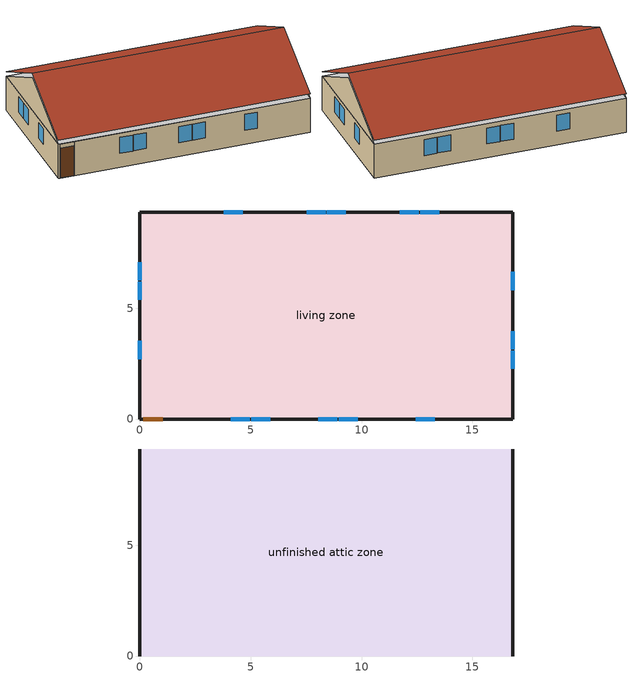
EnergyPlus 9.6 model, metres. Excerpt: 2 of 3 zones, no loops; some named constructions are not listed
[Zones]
living zone
 floor foundation (FloorFndGrndFinSlab): 0,0 0,9.34 16.81,9.34 16.81,0 z0
 wall outside (WallExtInsFin): 0.13,0 1.05,0 16.81,0 16.81,9.34 0,9.34 0,0 0.13,0 z0:2.44
 window (WindowConstruction): 0,7.08 0,6.26 / 0,6.2 0,5.37 / 0,3.53 0,2.7 / 16.81,2.26 16.81,3.08 / 16.81,3.14 16.81,3.97 / 16.81,5.81 16.81,6.64 z1.03:2.13; 13.5,9.34 12.64,9.34 / 12.58,9.34 11.72,9.34 / 9.3,9.34 8.44,9.34 / 8.38,9.34 7.52,9.34 / 4.63,9.34 3.77,9.34 / 4.1,0 4.96,0 / 5.02,0 5.88,0 / 8.04,0 8.9,0 / 8.96,0 9.82,0 / 12.44,0 13.3,0 z0.99:2.13
 door (Door): 0.15,0 1.02,0 z0:2.13
unfinished attic zone
 floor to living zone (FloorFinInsUnfinAttic): 0,9.34 16.81,9.34 16.81,0 0,0 z2.44
 wall outside (WallExtUninsUnfin): 0,4.67,4.77 0,9.34,2.44 0,0,2.44; 16.81,4.67,4.77 16.81,0,2.44 16.81,9.34,2.44
 roof outside (RoofUnfinInsExt): 16.81,4.67,5.08 0,4.67,5.08 0,0,2.74 16.81,0,2.74; 0,4.67,5.08 16.81,4.67,5.08 16.81,9.34,2.74 0,9.34,2.74
[Material] Roughness=Rough; Thermal Absorptance=0.9
Name | Thickness {m} | Conductivity {W/m-K} | Density {kg/m3} | Specific Heat {J/kg-K} | Solar Absorptance | Visible Absorptance
Drywall 0.5 in. | 0.0127 | 0.160291 | 801 | 837.4 | 0.5 | 0.1
FloorUAAdditionalCeilingIns | 0.196342 | 0.0539976 | 16.02 | 1046.75 | 0.7 | 0.7
FloorUATrussandIns | 0.0889 | 0.0564573 | 50.7834 | 1165.1 | 0.5 | 0.9
[Construction]
FloorFinInsUnfinAttic Reversed: FloorUAAdditionalCeilingIns, FloorUATrussandIns, Drywall 0.5 in.
[Schedule:Day:Interval]
res mv_1 bath exhaust schedule allday1; res mv_1 bath exhaust schedule allday10; res mv_1 bath exhaust schedule allday11; res mv_1 bath exhaust schedule allday12; res mv_1 bath exhaust schedule allday2; res mv_1 bath exhaust schedule allday3; res mv_1 bath exhaust schedule allday4; res mv_1 bath exhaust schedule allday5; res mv_1 bath exhaust schedule allday6; res mv_1 bath exhaust schedule allday7; res mv_1 bath exhaust schedule allday8; res mv_1 bath exhaust schedule allday9: No, 01:00, 0, 02:00, 1, 24:00, 0
res mv_1 bath exhaust schedule summer design; res mv_1 range exhaust schedule summer design: No, 24:00, 1
res mv_1 bath exhaust schedule winter design; res mv_1 range exhaust schedule winter design; Schedule Day 14; Schedule Day 15; Schedule Day 18; Schedule Day 19: No, 24:00, 0
res mv_1 range exhaust schedule allday1; res mv_1 range exhaust schedule allday10; res mv_1 range exhaust schedule allday11; res mv_1 range exhaust schedule allday12; res mv_1 range exhaust schedule allday2; res mv_1 range exhaust schedule allday3; res mv_1 range exhaust schedule allday4; res mv_1 range exhaust schedule allday5; res mv_1 range exhaust schedule allday6; res mv_1 range exhaust schedule allday7; res mv_1 range exhaust schedule allday8; res mv_1 range exhaust schedule allday9: No, 08:00, 0, 09:00, 1, 24:00, 0
res nv_1 availability schedule allday1 on; res nv_1 availability schedule allday1 on 1; res nv_1 availability schedule allday1 on 10; res nv_1 availability schedule allday1 on 11; res nv_1 availability schedule allday1 on 2; res nv_1 availability schedule allday1 on 3; res nv_1 availability schedule allday1 on 4; res nv_1 availability schedule allday1 on 5; res nv_1 availability schedule allday1 on 6; res nv_1 availability schedule allday1 on 7; res nv_1 availability schedule allday1 on 8; res nv_1 availability schedule allday1 on 9: No, 01:00, 1, 02:00, 1, 03:00, 1, 04:00, 1, 05:00, 1, 06:00, 1, 07:00, 1, 08:00, 1, 09:00, 1, 10:00, 1, 11:00, 1, 12:00, 1, 13:00, 1, 14:00, 1, 15:00, 1, 16:00, 1, 17:00, 1, 18:00, 1, 19:00, 1, 20:00, 1, 21:00, 1, 22:00, 1, 23:00, 1, 24:00, 1
res nv_1 temp schedule allday1; res nv_1 temp schedule allday12; res nv_1 temp schedule allday2; res nv_1 temp schedule allday3: No, 04:00, 23.0556, 19:00, 22.5, 24:00, 23.0556
res nv_1 temp schedule allday10; res nv_1 temp schedule allday6; res nv_1 temp schedule allday7; res nv_1 temp schedule allday8; res nv_1 temp schedule allday9: No, 04:00, 24.1667, 19:00, 23.6111, 24:00, 24.1667
res nv_1 temp schedule allday11; res nv_1 temp schedule allday4; res nv_1 temp schedule allday5: No, 24:00, 24.1667
[Schedule:Week:Daily]
res mv_1 bath exhaust schedule Week Rule - Jun25-Jul1: res mv_1 bath exhaust schedule allday6, res mv_1 bath exhaust schedule allday6, res mv_1 bath exhaust schedule allday6, res mv_1 bath exhaust schedule allday6, res mv_1 bath exhaust schedule allday6, res mv_1 bath exhaust schedule allday6, res mv_1 bath exhaust schedule allday7, Schedule Day 19, res mv_1 bath exhaust schedule summer design, res mv_1 bath exhaust schedule winter design, Schedule Day 19, Schedule Day 19
res mv_1 bath exhaust schedule Week Rule - Jul2-Jul29: res mv_1 bath exhaust schedule allday7, res mv_1 bath exhaust schedule allday7, res mv_1 bath exhaust schedule allday7, res mv_1 bath exhaust schedule allday7, res mv_1 bath exhaust schedule allday7, res mv_1 bath exhaust schedule allday7, res mv_1 bath exhaust schedule allday7, Schedule Day 19, res mv_1 bath exhaust schedule summer design, res mv_1 bath exhaust schedule winter design, Schedule Day 19, Schedule Day 19
res mv_1 bath exhaust schedule Week Rule - Jul30-Aug5: res mv_1 bath exhaust schedule allday7, res mv_1 bath exhaust schedule allday7, res mv_1 bath exhaust schedule allday8, res mv_1 bath exhaust schedule allday8, res mv_1 bath exhaust schedule allday8, res mv_1 bath exhaust schedule allday8, res mv_1 bath exhaust schedule allday8, Schedule Day 19, res mv_1 bath exhaust schedule summer design, res mv_1 bath exhaust schedule winter design, Schedule Day 19, Schedule Day 19
res mv_1 bath exhaust schedule Week Rule - Aug6-Aug26: res mv_1 bath exhaust schedule allday8, res mv_1 bath exhaust schedule allday8, res mv_1 bath exhaust schedule allday8, res mv_1 bath exhaust schedule allday8, res mv_1 bath exhaust schedule allday8, res mv_1 bath exhaust schedule allday8, res mv_1 bath exhaust schedule allday8, Schedule Day 19, res mv_1 bath exhaust schedule summer design, res mv_1 bath exhaust schedule winter design, Schedule Day 19, Schedule Day 19
res mv_1 bath exhaust schedule Week Rule - Aug27-Sep2: res mv_1 bath exhaust schedule allday8, res mv_1 bath exhaust schedule allday8, res mv_1 bath exhaust schedule allday8, res mv_1 bath exhaust schedule allday8, res mv_1 bath exhaust schedule allday8, res mv_1 bath exhaust schedule allday9, res mv_1 bath exhaust schedule allday9, Schedule Day 19, res mv_1 bath exhaust schedule summer design, res mv_1 bath exhaust schedule winter design, Schedule Day 19, Schedule Day 19
res mv_1 bath exhaust schedule Week Rule - Sep3-Sep30: res mv_1 bath exhaust schedule allday9, res mv_1 bath exhaust schedule allday9, res mv_1 bath exhaust schedule allday9, res mv_1 bath exhaust schedule allday9, res mv_1 bath exhaust schedule allday9, res mv_1 bath exhaust schedule allday9, res mv_1 bath exhaust schedule allday9, Schedule Day 19, res mv_1 bath exhaust schedule summer design, res mv_1 bath exhaust schedule winter design, Schedule Day 19, Schedule Day 19
res mv_1 bath exhaust schedule Week Rule - Oct1-Oct28: res mv_1 bath exhaust schedule allday10, res mv_1 bath exhaust schedule allday10, res mv_1 bath exhaust schedule allday10, res mv_1 bath exhaust schedule allday10, res mv_1 bath exhaust schedule allday10, res mv_1 bath exhaust schedule allday10, res mv_1 bath exhaust schedule allday10, Schedule Day 19, res mv_1 bath exhaust schedule summer design, res mv_1 bath exhaust schedule winter design, Schedule Day 19, Schedule Day 19
res mv_1 bath exhaust schedule Week Rule - Oct29-Nov4: res mv_1 bath exhaust schedule allday10, res mv_1 bath exhaust schedule allday10, res mv_1 bath exhaust schedule allday10, res mv_1 bath exhaust schedule allday11, res mv_1 bath exhaust schedule allday11, res mv_1 bath exhaust schedule allday11, res mv_1 bath exhaust schedule allday11, Schedule Day 19, res mv_1 bath exhaust schedule summer design, res mv_1 bath exhaust schedule winter design, Schedule Day 19, Schedule Day 19
res mv_1 bath exhaust schedule Week Rule - Nov5-Nov25: res mv_1 bath exhaust schedule allday11, res mv_1 bath exhaust schedule allday11, res mv_1 bath exhaust schedule allday11, res mv_1 bath exhaust schedule allday11, res mv_1 bath exhaust schedule allday11, res mv_1 bath exhaust schedule allday11, res mv_1 bath exhaust schedule allday11, Schedule Day 19, res mv_1 bath exhaust schedule summer design, res mv_1 bath exhaust schedule winter design, Schedule Day 19, Schedule Day 19
res mv_1 bath exhaust schedule Week Rule - Nov26-Dec2: res mv_1 bath exhaust schedule allday11, res mv_1 bath exhaust schedule allday11, res mv_1 bath exhaust schedule allday11, res mv_1 bath exhaust schedule allday11, res mv_1 bath exhaust schedule allday11, res mv_1 bath exhaust schedule allday12, res mv_1 bath exhaust schedule allday12, Schedule Day 19, res mv_1 bath exhaust schedule summer design, res mv_1 bath exhaust schedule winter design, Schedule Day 19, Schedule Day 19
res mv_1 bath exhaust schedule Week Rule - Dec3-Dec31: res mv_1 bath exhaust schedule allday12, res mv_1 bath exhaust schedule allday12, res mv_1 bath exhaust schedule allday12, res mv_1 bath exhaust schedule allday12, res mv_1 bath exhaust schedule allday12, res mv_1 bath exhaust schedule allday12, res mv_1 bath exhaust schedule allday12, Schedule Day 19, res mv_1 bath exhaust schedule summer design, res mv_1 bath exhaust schedule winter design, Schedule Day 19, Schedule Day 19
res mv_1 range exhaust schedule Week Rule - Jan1-Jan28: res mv_1 range exhaust schedule allday1, res mv_1 range exhaust schedule allday1, res mv_1 range exhaust schedule allday1, res mv_1 range exhaust schedule allday1, res mv_1 range exhaust schedule allday1, res mv_1 range exhaust schedule allday1, res mv_1 range exhaust schedule allday1, Schedule Day 18, res mv_1 range exhaust schedule summer design, res mv_1 range exhaust schedule winter design, Schedule Day 18, Schedule Day 18
res mv_1 range exhaust schedule Week Rule - Jan29-Feb4: res mv_1 range exhaust schedule allday1, res mv_1 range exhaust schedule allday1, res mv_1 range exhaust schedule allday1, res mv_1 range exhaust schedule allday2, res mv_1 range exhaust schedule allday2, res mv_1 range exhaust schedule allday2, res mv_1 range exhaust schedule allday2, Schedule Day 18, res mv_1 range exhaust schedule summer design, res mv_1 range exhaust schedule winter design, Schedule Day 18, Schedule Day 18
res mv_1 range exhaust schedule Week Rule - Feb5-Feb25: res mv_1 range exhaust schedule allday2, res mv_1 range exhaust schedule allday2, res mv_1 range exhaust schedule allday2, res mv_1 range exhaust schedule allday2, res mv_1 range exhaust schedule allday2, res mv_1 range exhaust schedule allday2, res mv_1 range exhaust schedule allday2, Schedule Day 18, res mv_1 range exhaust schedule summer design, res mv_1 range exhaust schedule winter design, Schedule Day 18, Schedule Day 18
res mv_1 range exhaust schedule Week Rule - Feb26-Mar4: res mv_1 range exhaust schedule allday2, res mv_1 range exhaust schedule allday2, res mv_1 range exhaust schedule allday2, res mv_1 range exhaust schedule allday3, res mv_1 range exhaust schedule allday3, res mv_1 range exhaust schedule allday3, res mv_1 range exhaust schedule allday3, Schedule Day 18, res mv_1 range exhaust schedule summer design, res mv_1 range exhaust schedule winter design, Schedule Day 18, Schedule Day 18
res mv_1 range exhaust schedule Week Rule - Mar5-Mar25: res mv_1 range exhaust schedule allday3, res mv_1 range exhaust schedule allday3, res mv_1 range exhaust schedule allday3, res mv_1 range exhaust schedule allday3, res mv_1 range exhaust schedule allday3, res mv_1 range exhaust schedule allday3, res mv_1 range exhaust schedule allday3, Schedule Day 18, res mv_1 range exhaust schedule summer design, res mv_1 range exhaust schedule winter design, Schedule Day 18, Schedule Day 18
res mv_1 range exhaust schedule Week Rule - Mar26-Apr1: res mv_1 range exhaust schedule allday3, res mv_1 range exhaust schedule allday3, res mv_1 range exhaust schedule allday3, res mv_1 range exhaust schedule allday3, res mv_1 range exhaust schedule allday3, res mv_1 range exhaust schedule allday3, res mv_1 range exhaust schedule allday4, Schedule Day 18, res mv_1 range exhaust schedule summer design, res mv_1 range exhaust schedule winter design, Schedule Day 18, Schedule Day 18
res mv_1 range exhaust schedule Week Rule - Apr2-Apr29: res mv_1 range exhaust schedule allday4, res mv_1 range exhaust schedule allday4, res mv_1 range exhaust schedule allday4, res mv_1 range exhaust schedule allday4, res mv_1 range exhaust schedule allday4, res mv_1 range exhaust schedule allday4, res mv_1 range exhaust schedule allday4, Schedule Day 18, res mv_1 range exhaust schedule summer design, res mv_1 range exhaust schedule winter design, Schedule Day 18, Schedule Day 18
res mv_1 range exhaust schedule Week Rule - Apr30-May6: res mv_1 range exhaust schedule allday4, res mv_1 range exhaust schedule allday5, res mv_1 range exhaust schedule allday5, res mv_1 range exhaust schedule allday5, res mv_1 range exhaust schedule allday5, res mv_1 range exhaust schedule allday5, res mv_1 range exhaust schedule allday5, Schedule Day 18, res mv_1 range exhaust schedule summer design, res mv_1 range exhaust schedule winter design, Schedule Day 18, Schedule Day 18
res mv_1 range exhaust schedule Week Rule - May7-May27: res mv_1 range exhaust schedule allday5, res mv_1 range exhaust schedule allday5, res mv_1 range exhaust schedule allday5, res mv_1 range exhaust schedule allday5, res mv_1 range exhaust schedule allday5, res mv_1 range exhaust schedule allday5, res mv_1 range exhaust schedule allday5, Schedule Day 18, res mv_1 range exhaust schedule summer design, res mv_1 range exhaust schedule winter design, Schedule Day 18, Schedule Day 18
res mv_1 range exhaust schedule Week Rule - May28-Jun3: res mv_1 range exhaust schedule allday5, res mv_1 range exhaust schedule allday5, res mv_1 range exhaust schedule allday5, res mv_1 range exhaust schedule allday5, res mv_1 range exhaust schedule allday6, res mv_1 range exhaust schedule allday6, res mv_1 range exhaust schedule allday6, Schedule Day 18, res mv_1 range exhaust schedule summer design, res mv_1 range exhaust schedule winter design, Schedule Day 18, Schedule Day 18
res mv_1 range exhaust schedule Week Rule - Jun4-Jun24: res mv_1 range exhaust schedule allday6, res mv_1 range exhaust schedule allday6, res mv_1 range exhaust schedule allday6, res mv_1 range exhaust schedule allday6, res mv_1 range exhaust schedule allday6, res mv_1 range exhaust schedule allday6, res mv_1 range exhaust schedule allday6, Schedule Day 18, res mv_1 range exhaust schedule summer design, res mv_1 range exhaust schedule winter design, Schedule Day 18, Schedule Day 18
res mv_1 range exhaust schedule Week Rule - Jun25-Jul1: res mv_1 range exhaust schedule allday6, res mv_1 range exhaust schedule allday6, res mv_1 range exhaust schedule allday6, res mv_1 range exhaust schedule allday6, res mv_1 range exhaust schedule allday6, res mv_1 range exhaust schedule allday6, res mv_1 range exhaust schedule allday7, Schedule Day 18, res mv_1 range exhaust schedule summer design, res mv_1 range exhaust schedule winter design, Schedule Day 18, Schedule Day 18
res mv_1 range exhaust schedule Week Rule - Jul2-Jul29: res mv_1 range exhaust schedule allday7, res mv_1 range exhaust schedule allday7, res mv_1 range exhaust schedule allday7, res mv_1 range exhaust schedule allday7, res mv_1 range exhaust schedule allday7, res mv_1 range exhaust schedule allday7, res mv_1 range exhaust schedule allday7, Schedule Day 18, res mv_1 range exhaust schedule summer design, res mv_1 range exhaust schedule winter design, Schedule Day 18, Schedule Day 18
res mv_1 range exhaust schedule Week Rule - Jul30-Aug5: res mv_1 range exhaust schedule allday7, res mv_1 range exhaust schedule allday7, res mv_1 range exhaust schedule allday8, res mv_1 range exhaust schedule allday8, res mv_1 range exhaust schedule allday8, res mv_1 range exhaust schedule allday8, res mv_1 range exhaust schedule allday8, Schedule Day 18, res mv_1 range exhaust schedule summer design, res mv_1 range exhaust schedule winter design, Schedule Day 18, Schedule Day 18
res mv_1 range exhaust schedule Week Rule - Aug6-Aug26: res mv_1 range exhaust schedule allday8, res mv_1 range exhaust schedule allday8, res mv_1 range exhaust schedule allday8, res mv_1 range exhaust schedule allday8, res mv_1 range exhaust schedule allday8, res mv_1 range exhaust schedule allday8, res mv_1 range exhaust schedule allday8, Schedule Day 18, res mv_1 range exhaust schedule summer design, res mv_1 range exhaust schedule winter design, Schedule Day 18, Schedule Day 18
res mv_1 range exhaust schedule Week Rule - Aug27-Sep2: res mv_1 range exhaust schedule allday8, res mv_1 range exhaust schedule allday8, res mv_1 range exhaust schedule allday8, res mv_1 range exhaust schedule allday8, res mv_1 range exhaust schedule allday8, res mv_1 range exhaust schedule allday9, res mv_1 range exhaust schedule allday9, Schedule Day 18, res mv_1 range exhaust schedule summer design, res mv_1 range exhaust schedule winter design, Schedule Day 18, Schedule Day 18
res mv_1 range exhaust schedule Week Rule - Sep3-Sep30: res mv_1 range exhaust schedule allday9, res mv_1 range exhaust schedule allday9, res mv_1 range exhaust schedule allday9, res mv_1 range exhaust schedule allday9, res mv_1 range exhaust schedule allday9, res mv_1 range exhaust schedule allday9, res mv_1 range exhaust schedule allday9, Schedule Day 18, res mv_1 range exhaust schedule summer design, res mv_1 range exhaust schedule winter design, Schedule Day 18, Schedule Day 18
res mv_1 range exhaust schedule Week Rule - Oct1-Oct28: res mv_1 range exhaust schedule allday10, res mv_1 range exhaust schedule allday10, res mv_1 range exhaust schedule allday10, res mv_1 range exhaust schedule allday10, res mv_1 range exhaust schedule allday10, res mv_1 range exhaust schedule allday10, res mv_1 range exhaust schedule allday10, Schedule Day 18, res mv_1 range exhaust schedule summer design, res mv_1 range exhaust schedule winter design, Schedule Day 18, Schedule Day 18
res mv_1 range exhaust schedule Week Rule - Oct29-Nov4: res mv_1 range exhaust schedule allday10, res mv_1 range exhaust schedule allday10, res mv_1 range exhaust schedule allday10, res mv_1 range exhaust schedule allday11, res mv_1 range exhaust schedule allday11, res mv_1 range exhaust schedule allday11, res mv_1 range exhaust schedule allday11, Schedule Day 18, res mv_1 range exhaust schedule summer design, res mv_1 range exhaust schedule winter design, Schedule Day 18, Schedule Day 18
res mv_1 range exhaust schedule Week Rule - Nov5-Nov25: res mv_1 range exhaust schedule allday11, res mv_1 range exhaust schedule allday11, res mv_1 range exhaust schedule allday11, res mv_1 range exhaust schedule allday11, res mv_1 range exhaust schedule allday11, res mv_1 range exhaust schedule allday11, res mv_1 range exhaust schedule allday11, Schedule Day 18, res mv_1 range exhaust schedule summer design, res mv_1 range exhaust schedule winter design, Schedule Day 18, Schedule Day 18
res mv_1 range exhaust schedule Week Rule - Nov26-Dec2: res mv_1 range exhaust schedule allday11, res mv_1 range exhaust schedule allday11, res mv_1 range exhaust schedule allday11, res mv_1 range exhaust schedule allday11, res mv_1 range exhaust schedule allday11, res mv_1 range exhaust schedule allday12, res mv_1 range exhaust schedule allday12, Schedule Day 18, res mv_1 range exhaust schedule summer design, res mv_1 range exhaust schedule winter design, Schedule Day 18, Schedule Day 18
res mv_1 range exhaust schedule Week Rule - Dec3-Dec31: res mv_1 range exhaust schedule allday12, res mv_1 range exhaust schedule allday12, res mv_1 range exhaust schedule allday12, res mv_1 range exhaust schedule allday12, res mv_1 range exhaust schedule allday12, res mv_1 range exhaust schedule allday12, res mv_1 range exhaust schedule allday12, Schedule Day 18, res mv_1 range exhaust schedule summer design, res mv_1 range exhaust schedule winter design, Schedule Day 18, Schedule Day 18
res nv_1 avail schedule Week Rule - Jan1-Jan28: Schedule Day 15, res nv_1 availability schedule allday1 on, Schedule Day 15, res nv_1 availability schedule allday1 on, Schedule Day 15, res nv_1 availability schedule allday1 on, Schedule Day 15, Schedule Day 15, Schedule Day 15, Schedule Day 15, Schedule Day 15, Schedule Day 15
res nv_1 avail schedule Week Rule - Jan29-Feb4: Schedule Day 15, res nv_1 availability schedule allday1 on, Schedule Day 15, res nv_1 availability schedule allday1 on 1, Schedule Day 15, res nv_1 availability schedule allday1 on 1, Schedule Day 15, Schedule Day 15, Schedule Day 15, Schedule Day 15, Schedule Day 15, Schedule Day 15
res nv_1 avail schedule Week Rule - Feb5-Feb25: Schedule Day 15, res nv_1 availability schedule allday1 on 1, Schedule Day 15, res nv_1 availability schedule allday1 on 1, Schedule Day 15, res nv_1 availability schedule allday1 on 1, Schedule Day 15, Schedule Day 15, Schedule Day 15, Schedule Day 15, Schedule Day 15, Schedule Day 15
res nv_1 avail schedule Week Rule - Feb26-Mar4: Schedule Day 15, res nv_1 availability schedule allday1 on 1, Schedule Day 15, res nv_1 availability schedule allday1 on 2, Schedule Day 15, res nv_1 availability schedule allday1 on 2, Schedule Day 15, Schedule Day 15, Schedule Day 15, Schedule Day 15, Schedule Day 15, Schedule Day 15
res nv_1 avail schedule Week Rule - Mar5-Apr1: Schedule Day 15, res nv_1 availability schedule allday1 on 2, Schedule Day 15, res nv_1 availability schedule allday1 on 2, Schedule Day 15, res nv_1 availability schedule allday1 on 2, Schedule Day 15, Schedule Day 15, Schedule Day 15, Schedule Day 15, Schedule Day 15, Schedule Day 15
res nv_1 avail schedule Week Rule - Apr2-Apr29: Schedule Day 15, res nv_1 availability schedule allday1 on 3, Schedule Day 15, res nv_1 availability schedule allday1 on 3, Schedule Day 15, res nv_1 availability schedule allday1 on 3, Schedule Day 15, Schedule Day 15, Schedule Day 15, Schedule Day 15, Schedule Day 15, Schedule Day 15
res nv_1 avail schedule Week Rule - Apr30-May27: Schedule Day 15, res nv_1 availability schedule allday1 on 4, Schedule Day 15, res nv_1 availability schedule allday1 on 4, Schedule Day 15, res nv_1 availability schedule allday1 on 4, Schedule Day 15, Schedule Day 15, Schedule Day 15, Schedule Day 15, Schedule Day 15, Schedule Day 15
res nv_1 avail schedule Week Rule - May28-Jun3: Schedule Day 15, res nv_1 availability schedule allday1 on 4, Schedule Day 15, res nv_1 availability schedule allday1 on 4, Schedule Day 15, res nv_1 availability schedule allday1 on 5, Schedule Day 15, Schedule Day 15, Schedule Day 15, Schedule Day 15, Schedule Day 15, Schedule Day 15
res nv_1 avail schedule Week Rule - Jun4-Jul1: Schedule Day 15, res nv_1 availability schedule allday1 on 5, Schedule Day 15, res nv_1 availability schedule allday1 on 5, Schedule Day 15, res nv_1 availability schedule allday1 on 5, Schedule Day 15, Schedule Day 15, Schedule Day 15, Schedule Day 15, Schedule Day 15, Schedule Day 15
res nv_1 avail schedule Week Rule - Jul2-Jul29: Schedule Day 15, res nv_1 availability schedule allday1 on 6, Schedule Day 15, res nv_1 availability schedule allday1 on 6, Schedule Day 15, res nv_1 availability schedule allday1 on 6, Schedule Day 15, Schedule Day 15, Schedule Day 15, Schedule Day 15, Schedule Day 15, Schedule Day 15
res nv_1 avail schedule Week Rule - Jul30-Aug5: Schedule Day 15, res nv_1 availability schedule allday1 on 6, Schedule Day 15, res nv_1 availability schedule allday1 on 7, Schedule Day 15, res nv_1 availability schedule allday1 on 7, Schedule Day 15, Schedule Day 15, Schedule Day 15, Schedule Day 15, Schedule Day 15, Schedule Day 15
res nv_1 avail schedule Week Rule - Aug6-Aug26: Schedule Day 15, res nv_1 availability schedule allday1 on 7, Schedule Day 15, res nv_1 availability schedule allday1 on 7, Schedule Day 15, res nv_1 availability schedule allday1 on 7, Schedule Day 15, Schedule Day 15, Schedule Day 15, Schedule Day 15, Schedule Day 15, Schedule Day 15
res nv_1 avail schedule Week Rule - Aug27-Sep2: Schedule Day 15, res nv_1 availability schedule allday1 on 7, Schedule Day 15, res nv_1 availability schedule allday1 on 7, Schedule Day 15, res nv_1 availability schedule allday1 on 8, Schedule Day 15, Schedule Day 15, Schedule Day 15, Schedule Day 15, Schedule Day 15, Schedule Day 15
res nv_1 avail schedule Week Rule - Sep3-Sep30: Schedule Day 15, res nv_1 availability schedule allday1 on 8, Schedule Day 15, res nv_1 availability schedule allday1 on 8, Schedule Day 15, res nv_1 availability schedule allday1 on 8, Schedule Day 15, Schedule Day 15, Schedule Day 15, Schedule Day 15, Schedule Day 15, Schedule Day 15
res nv_1 avail schedule Week Rule - Oct1-Oct28: Schedule Day 15, res nv_1 availability schedule allday1 on 9, Schedule Day 15, res nv_1 availability schedule allday1 on 9, Schedule Day 15, res nv_1 availability schedule allday1 on 9, Schedule Day 15, Schedule Day 15, Schedule Day 15, Schedule Day 15, Schedule Day 15, Schedule Day 15
res nv_1 avail schedule Week Rule - Oct29-Nov4: Schedule Day 15, res nv_1 availability schedule allday1 on 9, Schedule Day 15, res nv_1 availability schedule allday1 on 10, Schedule Day 15, res nv_1 availability schedule allday1 on 10, Schedule Day 15, Schedule Day 15, Schedule Day 15, Schedule Day 15, Schedule Day 15, Schedule Day 15
res nv_1 avail schedule Week Rule - Nov5-Nov25: Schedule Day 15, res nv_1 availability schedule allday1 on 10, Schedule Day 15, res nv_1 availability schedule allday1 on 10, Schedule Day 15, res nv_1 availability schedule allday1 on 10, Schedule Day 15, Schedule Day 15, Schedule Day 15, Schedule Day 15, Schedule Day 15, Schedule Day 15
res nv_1 avail schedule Week Rule - Nov26-Dec2: Schedule Day 15, res nv_1 availability schedule allday1 on 10, Schedule Day 15, res nv_1 availability schedule allday1 on 10, Schedule Day 15, res nv_1 availability schedule allday1 on 11, Schedule Day 15, Schedule Day 15, Schedule Day 15, Schedule Day 15, Schedule Day 15, Schedule Day 15
res nv_1 avail schedule Week Rule - Dec3-Dec31: Schedule Day 15, res nv_1 availability schedule allday1 on 11, Schedule Day 15, res nv_1 availability schedule allday1 on 11, Schedule Day 15, res nv_1 availability schedule allday1 on 11, Schedule Day 15, Schedule Day 15, Schedule Day 15, Schedule Day 15, Schedule Day 15, Schedule Day 15
res nv_1 temp schedule Week Rule - Jan1-Jan28: res nv_1 temp schedule allday1, res nv_1 temp schedule allday1, res nv_1 temp schedule allday1, res nv_1 temp schedule allday1, res nv_1 temp schedule allday1, res nv_1 temp schedule allday1, res nv_1 temp schedule allday1, Schedule Day 14, Schedule Day 14, Schedule Day 14, Schedule Day 14, Schedule Day 14
res nv_1 temp schedule Week Rule - Jan29-Feb4: res nv_1 temp schedule allday1, res nv_1 temp schedule allday1, res nv_1 temp schedule allday1, res nv_1 temp schedule allday2, res nv_1 temp schedule allday2, res nv_1 temp schedule allday2, res nv_1 temp schedule allday2, Schedule Day 14, Schedule Day 14, Schedule Day 14, Schedule Day 14, Schedule Day 14
res nv_1 temp schedule Week Rule - Feb5-Feb25: res nv_1 temp schedule allday2, res nv_1 temp schedule allday2, res nv_1 temp schedule allday2, res nv_1 temp schedule allday2, res nv_1 temp schedule allday2, res nv_1 temp schedule allday2, res nv_1 temp schedule allday2, Schedule Day 14, Schedule Day 14, Schedule Day 14, Schedule Day 14, Schedule Day 14
res nv_1 temp schedule Week Rule - Feb26-Mar4: res nv_1 temp schedule allday2, res nv_1 temp schedule allday2, res nv_1 temp schedule allday2, res nv_1 temp schedule allday3, res nv_1 temp schedule allday3, res nv_1 temp schedule allday3, res nv_1 temp schedule allday3, Schedule Day 14, Schedule Day 14, Schedule Day 14, Schedule Day 14, Schedule Day 14
res nv_1 temp schedule Week Rule - Mar5-Mar25: res nv_1 temp schedule allday3, res nv_1 temp schedule allday3, res nv_1 temp schedule allday3, res nv_1 temp schedule allday3, res nv_1 temp schedule allday3, res nv_1 temp schedule allday3, res nv_1 temp schedule allday3, Schedule Day 14, Schedule Day 14, Schedule Day 14, Schedule Day 14, Schedule Day 14
res nv_1 temp schedule Week Rule - Mar26-Apr1: res nv_1 temp schedule allday3, res nv_1 temp schedule allday3, res nv_1 temp schedule allday3, res nv_1 temp schedule allday3, res nv_1 temp schedule allday3, res nv_1 temp schedule allday3, res nv_1 temp schedule allday4, Schedule Day 14, Schedule Day 14, Schedule Day 14, Schedule Day 14, Schedule Day 14
res nv_1 temp schedule Week Rule - Apr2-Apr29: res nv_1 temp schedule allday4, res nv_1 temp schedule allday4, res nv_1 temp schedule allday4, res nv_1 temp schedule allday4, res nv_1 temp schedule allday4, res nv_1 temp schedule allday4, res nv_1 temp schedule allday4, Schedule Day 14, Schedule Day 14, Schedule Day 14, Schedule Day 14, Schedule Day 14
res nv_1 temp schedule Week Rule - Apr30-May6: res nv_1 temp schedule allday4, res nv_1 temp schedule allday5, res nv_1 temp schedule allday5, res nv_1 temp schedule allday5, res nv_1 temp schedule allday5, res nv_1 temp schedule allday5, res nv_1 temp schedule allday5, Schedule Day 14, Schedule Day 14, Schedule Day 14, Schedule Day 14, Schedule Day 14
res nv_1 temp schedule Week Rule - May7-May27: res nv_1 temp schedule allday5, res nv_1 temp schedule allday5, res nv_1 temp schedule allday5, res nv_1 temp schedule allday5, res nv_1 temp schedule allday5, res nv_1 temp schedule allday5, res nv_1 temp schedule allday5, Schedule Day 14, Schedule Day 14, Schedule Day 14, Schedule Day 14, Schedule Day 14
res nv_1 temp schedule Week Rule - May28-Jun3: res nv_1 temp schedule allday5, res nv_1 temp schedule allday5, res nv_1 temp schedule allday5, res nv_1 temp schedule allday5, res nv_1 temp schedule allday6, res nv_1 temp schedule allday6, res nv_1 temp schedule allday6, Schedule Day 14, Schedule Day 14, Schedule Day 14, Schedule Day 14, Schedule Day 14
res nv_1 temp schedule Week Rule - Jun4-Jun24: res nv_1 temp schedule allday6, res nv_1 temp schedule allday6, res nv_1 temp schedule allday6, res nv_1 temp schedule allday6, res nv_1 temp schedule allday6, res nv_1 temp schedule allday6, res nv_1 temp schedule allday6, Schedule Day 14, Schedule Day 14, Schedule Day 14, Schedule Day 14, Schedule Day 14
res nv_1 temp schedule Week Rule - Jun25-Jul1: res nv_1 temp schedule allday6, res nv_1 temp schedule allday6, res nv_1 temp schedule allday6, res nv_1 temp schedule allday6, res nv_1 temp schedule allday6, res nv_1 temp schedule allday6, res nv_1 temp schedule allday7, Schedule Day 14, Schedule Day 14, Schedule Day 14, Schedule Day 14, Schedule Day 14
res nv_1 temp schedule Week Rule - Jul2-Jul29: res nv_1 temp schedule allday7, res nv_1 temp schedule allday7, res nv_1 temp schedule allday7, res nv_1 temp schedule allday7, res nv_1 temp schedule allday7, res nv_1 temp schedule allday7, res nv_1 temp schedule allday7, Schedule Day 14, Schedule Day 14, Schedule Day 14, Schedule Day 14, Schedule Day 14
res nv_1 temp schedule Week Rule - Jul30-Aug5: res nv_1 temp schedule allday7, res nv_1 temp schedule allday7, res nv_1 temp schedule allday8, res nv_1 temp schedule allday8, res nv_1 temp schedule allday8, res nv_1 temp schedule allday8, res nv_1 temp schedule allday8, Schedule Day 14, Schedule Day 14, Schedule Day 14, Schedule Day 14, Schedule Day 14
res nv_1 temp schedule Week Rule - Aug6-Aug26: res nv_1 temp schedule allday8, res nv_1 temp schedule allday8, res nv_1 temp schedule allday8, res nv_1 temp schedule allday8, res nv_1 temp schedule allday8, res nv_1 temp schedule allday8, res nv_1 temp schedule allday8, Schedule Day 14, Schedule Day 14, Schedule Day 14, Schedule Day 14, Schedule Day 14
res nv_1 temp schedule Week Rule - Aug27-Sep2: res nv_1 temp schedule allday8, res nv_1 temp schedule allday8, res nv_1 temp schedule allday8, res nv_1 temp schedule allday8, res nv_1 temp schedule allday8, res nv_1 temp schedule allday9, res nv_1 temp schedule allday9, Schedule Day 14, Schedule Day 14, Schedule Day 14, Schedule Day 14, Schedule Day 14
res nv_1 temp schedule Week Rule - Sep3-Sep30: res nv_1 temp schedule allday9, res nv_1 temp schedule allday9, res nv_1 temp schedule allday9, res nv_1 temp schedule allday9, res nv_1 temp schedule allday9, res nv_1 temp schedule allday9, res nv_1 temp schedule allday9, Schedule Day 14, Schedule Day 14, Schedule Day 14, Schedule Day 14, Schedule Day 14
res nv_1 temp schedule Week Rule - Oct1-Oct28: res nv_1 temp schedule allday10, res nv_1 temp schedule allday10, res nv_1 temp schedule allday10, res nv_1 temp schedule allday10, res nv_1 temp schedule allday10, res nv_1 temp schedule allday10, res nv_1 temp schedule allday10, Schedule Day 14, Schedule Day 14, Schedule Day 14, Schedule Day 14, Schedule Day 14
res nv_1 temp schedule Week Rule - Oct29-Nov4: res nv_1 temp schedule allday10, res nv_1 temp schedule allday10, res nv_1 temp schedule allday10, res nv_1 temp schedule allday11, res nv_1 temp schedule allday11, res nv_1 temp schedule allday11, res nv_1 temp schedule allday11, Schedule Day 14, Schedule Day 14, Schedule Day 14, Schedule Day 14, Schedule Day 14
res nv_1 temp schedule Week Rule - Nov5-Nov25: res nv_1 temp schedule allday11, res nv_1 temp schedule allday11, res nv_1 temp schedule allday11, res nv_1 temp schedule allday11, res nv_1 temp schedule allday11, res nv_1 temp schedule allday11, res nv_1 temp schedule allday11, Schedule Day 14, Schedule Day 14, Schedule Day 14, Schedule Day 14, Schedule Day 14
res nv_1 temp schedule Week Rule - Nov26-Dec2: res nv_1 temp schedule allday11, res nv_1 temp schedule allday11, res nv_1 temp schedule allday11, res nv_1 temp schedule allday11, res nv_1 temp schedule allday11, res nv_1 temp schedule allday12, res nv_1 temp schedule allday12, Schedule Day 14, Schedule Day 14, Schedule Day 14, Schedule Day 14, Schedule Day 14
res nv_1 temp schedule Week Rule - Dec3-Dec31: res nv_1 temp schedule allday12, res nv_1 temp schedule allday12, res nv_1 temp schedule allday12, res nv_1 temp schedule allday12, res nv_1 temp schedule allday12, res nv_1 temp schedule allday12, res nv_1 temp schedule allday12, Schedule Day 14, Schedule Day 14, Schedule Day 14, Schedule Day 14, Schedule Day 14
